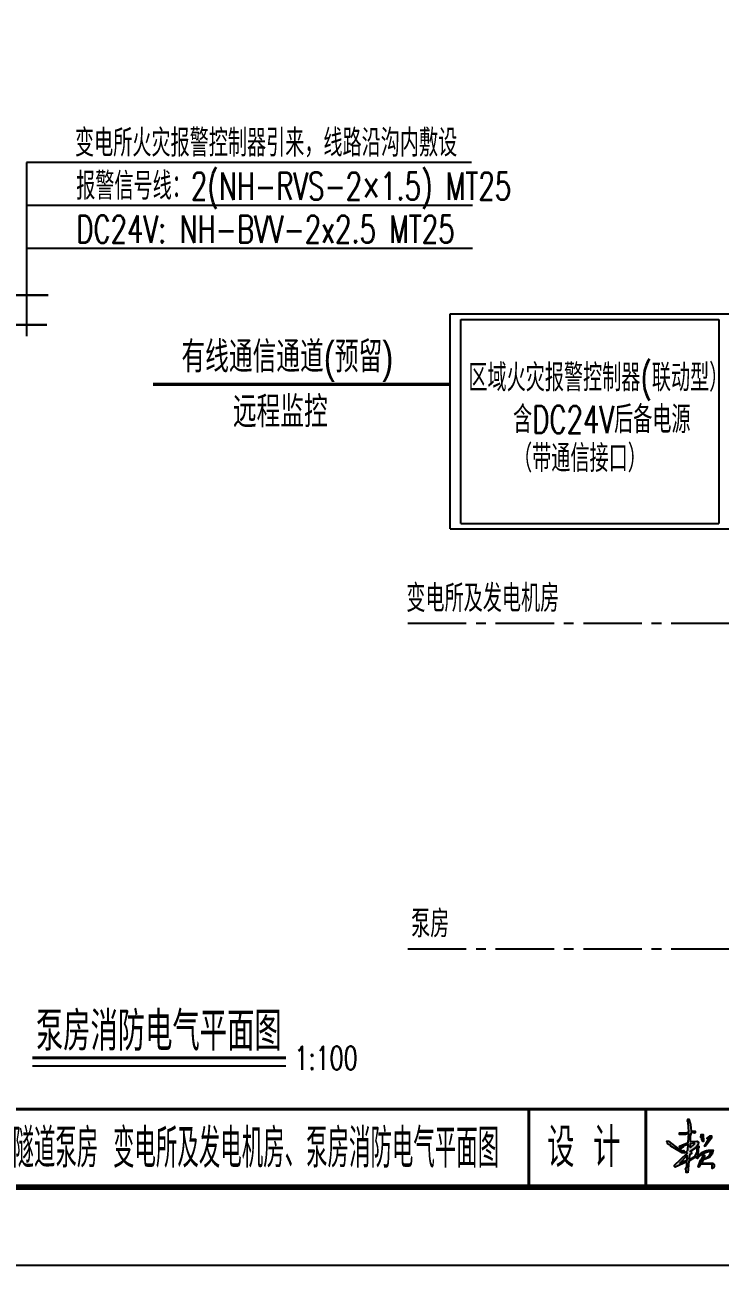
# Model space of a CAD drawing. Header units: millimetres. Extents: x 210068 to 672068, y -299976 to -107099.
# Drawn here: x 563107 to 572021, y -294192 to -278297 of the extents above; entities that cross this region are included whole.
import ezdxf
from ezdxf.enums import TextEntityAlignment as Align

# ---------------------------------------------------------------- set-up
doc = ezdxf.new("R2010")
doc.units = ezdxf.units.MM
doc.header["$LTSCALE"] = 1000
doc.header["$MEASUREMENT"] = 0
doc.linetypes.add('CENTER2', pattern=[1.125, 0.75, -0.125, 0.125, -0.125])
for name, color, linetype in [('1', 1, 'Continuous'), ('electrical text', 3, 'Continuous'), ('EQUIP-消防', 1, 'Continuous'), ('T-CABL-D', 7, 'Continuous'), ('T-CABL-WS', 7, 'Continuous'), ('TEL_TEXT', 7, 'Continuous'), ('图框', 7, 'Continuous'), ('文字', 7, 'Continuous')]:
    doc.layers.add(name, color=color, linetype=linetype)
doc.styles.add('fsd', font='mon.shx', dxfattribs={"width": 0.8, "bigfont": 'fsd.shx'})
doc.styles.add('IDQSTYLE', font='simplex1.shx', dxfattribs={"width": 0.7, "bigfont": 'hztxt.shx'})
doc.styles.get("Standard").update_dxf_attribs({"font": 'simplex1.shx', "width": 0.7, "bigfont": 'HZTXT.shx'})
doc.styles.add('四航院', font='simplex1.shx', dxfattribs={"width": 0.7, "height": 3.5, "bigfont": 'HZTXT.shx'})

# ---------------------------------------------------------------- blocks, each defined once
blk = doc.blocks.new('series')
at = {"width": 0.75}
for tag, height, p in [('页码', 4, (-35, -19)), ('图名', 5, (-220, -282)), ('图号', 5, (-20, -282))]:
    blk.add_attdef(tag, text='', height=height, dxfattribs=at).set_placement(p, align=Align.MIDDLE_CENTER)

msp = doc.modelspace()

# ---------------------------------------------------------------- hatches: boundary and pattern name
at = {"linetype": 'Continuous'}
h = msp.add_hatch(color=256, dxfattribs=at)
h.paths.add_polyline_path([(571605.3, -292716.1), (571584.3, -292740.1), (571584.3, -292752.1), (571599.3, -292758.1), (571437.3, -292911.1), (571434.3, -292929.1), (571443.3, -292935.1), (571593.3, -292869.1), (571593.3, -292926.1), (571575.3, -292965.1), (571584.3, -292974.1), (571584.3, -293004.1), (571608.3, -293007.1), (571617.3, -292860.1), (571713.3, -292797.1), (571713.3, -292818.1), (571728.3, -292824.1, -0.219057), (571908.3, -292737.1), (571878.3, -292791.1), (571827.3, -292833.1), (571884.3, -292812.1), (571920.3, -292770.1), (571929.3, -292719.1, 0.293496), (571734.3, -292800.1), (571740.3, -292701.1), (571749.3, -292686.1), (571746.3, -292668.1), (571722.3, -292689.1, -0.49928), (571620.3, -292827.1), (571632.3, -292773.1), (571653.3, -292764.1), (571650.3, -292731.1), (571638.3, -292734.1), (571707.3, -292686.1), (571740.3, -292644.1), (571743.3, -292617.1), (571722.3, -292602.1), (571638.3, -292608.1), (571638.3, -292533.1), (571647.3, -292497.1), (571686.3, -292488.1), (571686.3, -292500.1), (571701.3, -292497.1), (571701.3, -292473.1), (571647.3, -292476.1), (571641.3, -292389.1), (571620.3, -292320.1), (571605.3, -292320.1), (571602.3, -292350.1), (571611.3, -292362.1), (571617.3, -292482.1), (571584.3, -292494.1), (571500.3, -292494.1), (571500.3, -292518.1), (571575.3, -292515.1), (571617.3, -292503.1), (571611.3, -292620.1), (571500.3, -292665.1), (571509.3, -292698.1), (571524.3, -292698.1), (571524.3, -292680.1), (571545.3, -292680.1), (571557.3, -292662.1), (571611.3, -292644.1)])
h.paths.add_polyline_path([(571632.3, -292677.1), (571638.3, -292635.1), (571692.3, -292626.1), (571692.3, -292638.1), (571641.3, -292683.1)], flags=16)
h.paths.add_polyline_path([(571596.3, -292788.1), (571596.3, -292842.1), (571500.3, -292890.1)], flags=16)
for points in [[(571533.3, -292752.1), (571566.3, -292755.1), (571569.3, -292740.1), (571554.3, -292722.1), (571545.3, -292731.1), (571491.3, -292704.1), (571359.3, -292602.1), (571338.3, -292602.1, 0.426792), (571380.3, -292650.1), (571389.3, -292665.1)], [(571785.3, -292575.1), (571785.3, -292551.1), (571773.3, -292554.1), (571779.3, -292515.1), (571803.3, -292515.1), (571809.3, -292605.1), (571800.3, -292605.1)], [(571827.3, -292671.1), (571821.3, -292665.1), (571881.3, -292563.1), (571851.3, -292569.1), (571893.3, -292533.1), (571908.3, -292536.1), (571908.3, -292563.1)]]:
    msp.add_hatch(color=256, dxfattribs=at).paths.add_polyline_path(points)
h = msp.add_hatch(color=256, dxfattribs=at)
edge = h.paths.add_edge_path()
edge.add_line((571926.3, -292953.1), (571917.3, -292953.1))
edge.add_line((571917.3, -292953.1), (571917.3, -292911.1))
edge.add_line((571917.3, -292911.1), (571908.3, -292899.1))
edge.add_line((571908.3, -292899.1), (571767.3, -292899.1))
edge.add_line((571767.3, -292899.1), (571746.3, -292935.1))
edge.add_line((571746.3, -292935.1), (571737.3, -292932.1))
edge.add_line((571737.3, -292932.1), (571770.3, -292848.1))
edge.add_line((571770.3, -292848.1), (571779.3, -292848.1))
edge.add_line((571779.3, -292848.1), (571806.3, -292782.1))
edge.add_line((571806.3, -292782.1), (571821.3, -292782.1))
edge.add_line((571821.3, -292782.1), (571821.3, -292815.1))
edge.add_line((571821.3, -292815.1), (571782.3, -292881.1))
edge.add_line((571782.3, -292881.1), (571926.3, -292884.1))
edge.add_arc((571899.3, -292918.6), 43.8, -51.9818, 51.9818, ccw=False)

# ---------------------------------------------------------------- linework, layer by layer
at = {"color": 7}
msp.add_line((568559, -284754.7), (572140.3, -284754.7), dxfattribs=at)
at = {"linetype": 'CENTER2'}
for p, q in [((568016.8, -285965.5), (586460.8, -285965.5)), ((568016.8, -290137.4), (586460.8, -290137.4))]:
    msp.add_line(p, q, dxfattribs=at)
msp.add_line((563204.7, -291635.7), (566455.3, -291635.7))
msp.add_lwpolyline([(588068.5, -294191.9), (588068.5, -264491.9), (546068.5, -264491.9), (546068.5, -294191.9)], close=True)
for points, const_width in [([(587068.5, -265491.9), (549068.5, -265491.9), (549068.5, -293191.9), (587068.5, -293191.9), (587068.5, -265491.9)], 70), ([(563204.7, -291535.7), (566455.3, -291535.7)], 40), ([(549068.5, -292191.9), (587068.5, -292191.9)], 40)]:
    msp.add_lwpolyline(points, dxfattribs=dict(const_width=const_width))
at = {"linetype": 'Continuous'}
for points in [[(571608.3, -293007.1), (571584.3, -293004.1), (571584.3, -292974.1), (571575.3, -292965.1), (571593.3, -292926.1), (571593.3, -292869.1), (571443.3, -292935.1), (571434.3, -292929.1), (571437.3, -292911.1), (571599.3, -292758.1), (571584.3, -292752.1), (571584.3, -292740.1), (571605.3, -292716.1), (571611.3, -292644.1), (571557.3, -292662.1), (571545.3, -292680.1), (571524.3, -292680.1), (571524.3, -292698.1), (571509.3, -292698.1), (571500.3, -292665.1), (571611.3, -292620.1), (571617.3, -292503.1), (571575.3, -292515.1), (571500.3, -292518.1), (571500.3, -292494.1), (571584.3, -292494.1), (571617.3, -292482.1), (571611.3, -292362.1), (571602.3, -292350.1), (571605.3, -292320.1), (571620.3, -292320.1), (571641.3, -292389.1), (571647.3, -292476.1), (571701.3, -292473.1), (571701.3, -292497.1), (571686.3, -292500.1), (571686.3, -292488.1), (571647.3, -292497.1), (571638.3, -292533.1), (571638.3, -292608.1), (571722.3, -292602.1), (571743.3, -292617.1), (571740.3, -292644.1), (571707.3, -292686.1), (571638.3, -292734.1), (571650.3, -292731.1), (571653.3, -292764.1), (571632.3, -292773.1), (571620.3, -292827.1, 0.49928), (571722.3, -292689.1), (571746.3, -292668.1), (571749.3, -292686.1), (571740.3, -292701.1), (571734.3, -292800.1, -0.293496), (571929.3, -292719.1), (571920.3, -292770.1), (571884.3, -292812.1), (571827.3, -292833.1), (571878.3, -292791.1), (571908.3, -292737.1, 0.219057), (571728.3, -292824.1), (571713.3, -292818.1), (571713.3, -292797.1), (571617.3, -292860.1)], [(571566.3, -292755.1), (571533.3, -292752.1), (571389.3, -292665.1), (571380.3, -292650.1, -0.426792), (571338.3, -292602.1), (571359.3, -292602.1), (571491.3, -292704.1), (571545.3, -292731.1), (571554.3, -292722.1), (571569.3, -292740.1)], [(571926.3, -292953.1), (571917.3, -292953.1), (571917.3, -292911.1), (571908.3, -292899.1), (571767.3, -292899.1), (571746.3, -292935.1), (571737.3, -292932.1), (571770.3, -292848.1), (571779.3, -292848.1), (571806.3, -292782.1), (571821.3, -292782.1), (571821.3, -292815.1), (571782.3, -292881.1), (571926.3, -292884.1, -0.487536)]]:
    msp.add_lwpolyline(points, format="xyb", close=True, dxfattribs=at)
for points in [[(571641.3, -292683.1), (571692.3, -292638.1), (571692.3, -292626.1), (571638.3, -292635.1), (571632.3, -292677.1)], [(571785.3, -292575.1), (571785.3, -292551.1), (571773.3, -292554.1), (571779.3, -292515.1), (571803.3, -292515.1), (571809.3, -292605.1), (571800.3, -292605.1)], [(571827.3, -292671.1), (571821.3, -292665.1), (571881.3, -292563.1), (571851.3, -292569.1), (571893.3, -292533.1), (571908.3, -292536.1), (571908.3, -292563.1)], [(571500.3, -292890.1), (571596.3, -292842.1), (571596.3, -292788.1)]]:
    msp.add_lwpolyline(points, close=True, dxfattribs=at)
at = {"layer": 'electrical text'}
for p, q in [((563128.1, -280059.7), (563128.1, -282285.8)), ((568831.7, -280059.7), (563128.1, -280059.7)), ((568847.6, -280611.7), (563128.1, -280611.7)), ((568847.6, -281163.7), (563128.1, -281163.7))]:
    msp.add_line(p, q, dxfattribs=at)
at = {"layer": 'EQUIP-消防', "color": 7, "linetype": 'Continuous'}
for p, q in [((568559, -282002.3), (572140.3, -282002.3)), ((568559, -283805.3), (568559, -282002.3)), ((568697.1, -282071.3), (572002.2, -282071.3)), ((568697.1, -283736.3), (568697.1, -282071.3)), ((572002.2, -282071.3), (572002.2, -283736.3)), ((568559, -284754.7), (568559, -282951.7)), ((568697.1, -284685.7), (568697.1, -283020.7)), ((572002.2, -283020.7), (572002.2, -284685.7)), ((568559, -284754.7), (572140.3, -284754.7)), ((568697.1, -284685.7), (572002.2, -284685.7))]:
    msp.add_line(p, q, dxfattribs=at)
at = {"layer": 'T-CABL-D', "color": 3, "linetype": 'Continuous', "const_width": 30}
msp.add_lwpolyline([(562332.8, -282142.6), (563393.1, -282142.6)], dxfattribs=at)
at = {"layer": 'T-CABL-D', "color": 1, "linetype": 'Continuous', "const_width": 40}
msp.add_lwpolyline([(568559, -282903.8), (564749.5, -282903.8)], dxfattribs=at)
at = {"layer": 'T-CABL-WS', "color": 11, "linetype": 'Continuous', "const_width": 30}
msp.add_lwpolyline([(562134, -281761.8), (563409.7, -281761.8)], dxfattribs=at)
at = {"layer": '图框', "const_width": 40}
for points in [[(569568.5, -293191.9), (569568.5, -292191.9)], [(571068.5, -293191.9), (571068.5, -292191.9)]]:
    msp.add_lwpolyline(points, dxfattribs=at)

# ---------------------------------------------------------------- block references
ref = msp.add_blockref('series', (588068.5, -264491.9), dxfattribs=dict(xscale=100, yscale=100, zscale=100))
ref.add_attrib('图名', '隧道泵房 变电所及发电机房、泵房消防电气平面图', dxfattribs={"height": 500, "width": 0.55}).set_placement((566068.5, -292691.9), align=Align.MIDDLE_CENTER)

# ---------------------------------------------------------------- texts
at = {"color": 7, "style": 'fsd', "width": 0.8}
for s, p in [('有线通信通道(预留)', (565115.2, -282751.9)), ('远程监控', (565775, -283456.5))]:
    msp.add_text(s, height=400, dxfattribs=at).set_placement(p)
at = {"layer": '1', "color": 0, "linetype": 'Continuous', "style": '四航院', "width": 0.7}
msp.add_text('泵房消防电气平面图', height=500, dxfattribs=at).set_placement((563249.7, -291443.3))
at = {"layer": 'electrical text', "width": 0.7}
for s, p in [('变电所火灾报警控制器引来，线路沿沟内敷设', (563750.2, -279985.4, 8143.6)), ('报警信号线：2(NH-RVS-2×1.5) MT25', (563766.1, -280537.5, 8143.6)), ('DC24V: NH-BVV-2x2.5 MT25', (563766.1, -281089.5, 8143.6))]:
    msp.add_text(s, height=350, dxfattribs=at).set_placement(p)
at = {"layer": 'TEL_TEXT', "color": 7, "style": 'IDQSTYLE', "width": 0.7}
for s, p in [('区域火灾报警控制器(联动型）', (568793.4, -282993.8)), ('含DC24V后备电源', (569366.1, -283529.8)), ('（带通信接口）', (569366.1, -284027.5)), ('变电所及发电机房', (567997.8, -285820.6)), ('泵房', (568059.3, -289992.5))]:
    msp.add_text(s, height=350, dxfattribs=at).set_placement(p)
at = {"layer": '图框', "width": 0.7}
msp.add_text('设 计', height=500, dxfattribs=at).set_placement((570272.9, -292682.5), align=Align.MIDDLE_CENTER)
at = {"layer": '文字', "width": 0.7}
msp.add_text('1:100', height=300, dxfattribs=at).set_placement((566968.7, -291537.2), align=Align.MIDDLE_CENTER)

doc.saveas('drawing.dxf')
